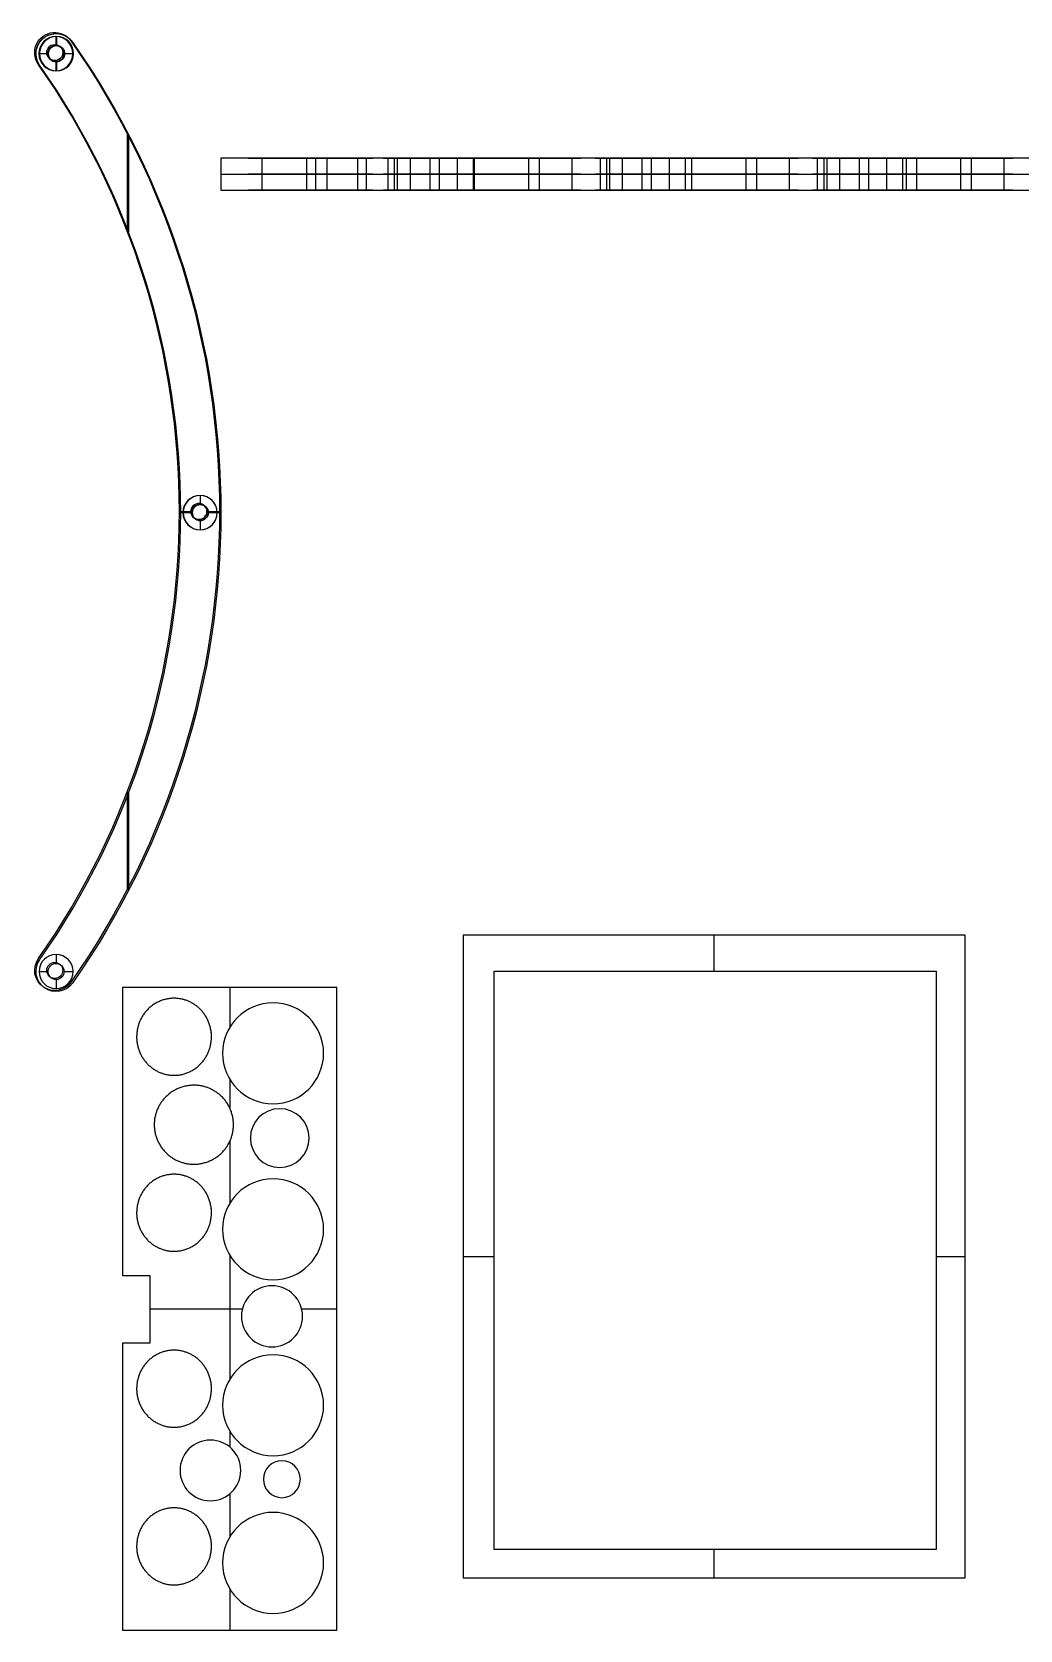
# Model space of a CAD drawing. Header units: millimetres. Extents: x -1400 to 322, y -767 to 376.
# Drawn here: x -1400 to -1031, y -639 to -42 of the extents above; entities that cross this region are included whole.
import ezdxf

# ---------------------------------------------------------------- set-up
doc = ezdxf.new("R2010")
doc.units = ezdxf.units.MM
doc.layers.add('Default', color=18, linetype='Continuous', true_color=0x000000)

msp = doc.modelspace()

# ---------------------------------------------------------------- linework, layer by layer
at = {"layer": 'Default'}
for p, q in [((-1396.24, -43.58, 71.95), (-1396.24, -43.58, 65.95)), ((-1395.75, -43.98, 45.95), (-1395.75, -43.98, 39.95)), ((-1395.75, -43.98, 19.95), (-1395.75, -43.98, 13.95)), ((-1391.94, -46.72, 71.95), (-1391.94, -46.72, 65.95)), ((-1391.55, -43.75, 66.02), (-1391.55, -43.75, 46.02)), ((-1391.55, -43.75, 66.02), (-1391.55, -47.12, 66.02)), ((-1391.55, -43.75, 46.02), (-1391.55, -47.12, 46.02)), ((-1391.55, -47.12, 66.02), (-1391.55, -47.12, 46.02)), ((-1391.45, -47.12, 45.95), (-1391.45, -47.12, 39.95)), ((-1391.45, -47.12, 19.95), (-1391.45, -47.12, 13.95)), ((-1391.25, -43.75, 39.92), (-1391.25, -43.75, 19.92)), ((-1391.25, -43.75, 39.92), (-1391.25, -47.12, 39.92)), ((-1391.25, -43.75, 19.92), (-1391.25, -47.12, 19.92)), ((-1391.25, -47.12, 39.92), (-1391.25, -47.12, 19.92)), ((-1385.8, -45.42, 71.95), (-1385.8, -45.42, 65.95)), ((-1385.3, -45.82, 45.95), (-1385.3, -45.82, 39.95)), ((-1385.3, -45.82, 19.95), (-1385.3, -45.82, 13.95)), ((-1397.92, -50.12, 66.02), (-1397.92, -50.12, 46.02)), ((-1397.92, -50.12, 66.02), (-1394.55, -50.12, 66.02)), ((-1397.92, -50.12, 46.02), (-1394.55, -50.12, 46.02)), ((-1397.62, -50.12, 39.92), (-1397.62, -50.12, 19.92)), ((-1397.62, -50.12, 39.92), (-1394.25, -50.12, 39.92)), ((-1397.62, -50.12, 19.92), (-1394.25, -50.12, 19.92)), ((-1394.94, -49.72, 71.95), (-1394.94, -49.72, 65.95)), ((-1394.55, -50.12, 66.02), (-1394.55, -50.12, 46.02)), ((-1394.45, -50.12, 45.95), (-1394.45, -50.12, 39.95)), ((-1394.45, -50.12, 19.95), (-1394.45, -50.12, 13.95)), ((-1394.25, -50.12, 39.92), (-1394.25, -50.12, 19.92)), ((-1391.94, -52.72, 71.95), (-1391.94, -52.72, 65.95)), ((-1391.55, -53.12, 66.02), (-1391.55, -53.12, 46.02)), ((-1391.55, -53.12, 66.02), (-1391.55, -56.49, 66.02)), ((-1391.55, -53.12, 46.02), (-1391.55, -56.49, 46.02)), ((-1391.45, -53.12, 45.95), (-1391.45, -53.12, 39.95)), ((-1391.45, -53.12, 19.95), (-1391.45, -53.12, 13.95)), ((-1391.25, -53.12, 39.92), (-1391.25, -53.12, 19.92)), ((-1391.25, -53.12, 39.92), (-1391.25, -56.49, 39.92)), ((-1391.25, -53.12, 19.92), (-1391.25, -56.49, 19.92)), ((-1388.94, -49.72, 71.95), (-1388.94, -49.72, 65.95)), ((-1388.55, -50.12, 66.02), (-1388.55, -50.12, 46.02)), ((-1388.55, -50.12, 66.02), (-1385.18, -50.12, 66.02)), ((-1388.55, -50.12, 46.02), (-1385.18, -50.12, 46.02)), ((-1388.45, -50.12, 45.95), (-1388.45, -50.12, 39.95)), ((-1388.45, -50.12, 19.95), (-1388.45, -50.12, 13.95)), ((-1388.25, -50.12, 39.92), (-1388.25, -50.12, 19.92)), ((-1388.25, -50.12, 39.92), (-1384.88, -50.12, 39.92)), ((-1388.25, -50.12, 19.92), (-1384.88, -50.12, 19.92)), ((-1385.18, -50.12, 66.02), (-1385.18, -50.12, 46.02)), ((-1384.88, -50.12, 39.92), (-1384.88, -50.12, 19.92)), ((-1398.09, -54.02, 71.95), (-1398.09, -54.02, 65.95)), ((-1397.59, -54.43, 45.95), (-1397.59, -54.43, 39.95)), ((-1397.59, -54.43, 19.95), (-1397.59, -54.43, 13.95)), ((-1391.55, -56.49, 66.02), (-1391.55, -56.49, 46.02)), ((-1391.25, -56.49, 39.92), (-1391.25, -56.49, 19.92)), ((-1364.92, -79.86, 71.95), (-1364.92, -116.28, 71.95)), ((-1364.92, -79.86, 65.95), (-1364.92, -116.28, 65.95)), ((-1364.42, -80.26, 45.95), (-1364.42, -116.68, 45.95)), ((-1364.42, -80.26, 39.95), (-1364.42, -116.68, 39.95)), ((-1364.42, -80.26, 19.95), (-1364.42, -116.68, 19.95)), ((-1364.42, -80.26, 13.95), (-1364.42, -116.68, 13.95)), ((-809.89, -89.13, 14), (-1329.89, -89.13, 14)), ((-1329.89, -89.13, 14), (-1329.89, -89.13, 106)), ((-1329.89, -89.13, 14), (-1329.89, -101.13, 14)), ((-1329.89, -89.13, 106), (-1329.89, -101.13, 106)), ((-1009.89, -89.13, 106), (-1329.89, -89.13, 106)), ((-1315.89, -89.13, 60), (-1329.89, -89.13, 60)), ((-1329.89, -89.13, 60), (-1329.89, -101.13, 60)), ((-1314.56, -89.13, 81.54), (-1314.56, -101.13, 81.54)), ((-1314.56, -89.13, 58.58), (-1314.56, -101.13, 58.58)), ((-1297.89, -89.13, 31.47), (-1297.89, -101.13, 31.47)), ((-1294.54, -89.13, 52.03), (-1294.54, -101.13, 52.03)), ((-1290.25, -89.13, 58.58), (-1290.25, -101.13, 58.58)), ((-1290.25, -89.13, 81.54), (-1290.25, -101.13, 81.54)), ((-1236.63, -89.13, 60), (-1288.91, -89.13, 60)), ((-1278.9, -89.13, 27.84), (-1278.9, -101.13, 27.84)), ((-1275.55, -89.13, 48.41), (-1275.55, -101.13, 48.41)), ((-1267.5, -89.13, 71.65), (-1267.5, -101.13, 71.65)), ((-1265.12, -89.13, 33.49), (-1265.12, -101.13, 33.49)), ((-1264.01, -89.13, 84.69), (-1264.01, -101.13, 84.69)), ((-1259.17, -89.13, 55.67), (-1259.17, -101.13, 55.67)), ((-1251.85, -89.13, 67.45), (-1251.85, -101.13, 67.45)), ((-1248.35, -89.13, 80.5), (-1248.35, -101.13, 80.5)), ((-1241.63, -89.13, 27.2), (-1241.63, -101.13, 27.2)), ((-1235.69, -89.13, 49.37), (-1235.69, -101.13, 49.37)), ((-1235.29, -89.13, 81.54), (-1235.29, -101.13, 81.54)), ((-1235.29, -89.13, 58.58), (-1235.29, -101.13, 58.58)), ((-1215, -89.13, 45.3), (-1215, -101.13, 45.3)), ((-1215, -89.13, 31.79), (-1215, -101.13, 31.79)), ((-1210.98, -89.13, 58.58), (-1210.98, -101.13, 58.58)), ((-1210.98, -89.13, 81.54), (-1210.98, -101.13, 81.54)), ((-1157.37, -89.13, 60), (-1209.65, -89.13, 60)), ((-1198.8, -89.13, 31.79), (-1198.8, -101.13, 31.79)), ((-1198.8, -89.13, 45.3), (-1198.8, -101.13, 45.3)), ((-1188.24, -89.13, 71.65), (-1188.24, -101.13, 71.65)), ((-1185.85, -89.13, 33.49), (-1185.85, -101.13, 33.49)), ((-1184.74, -89.13, 84.69), (-1184.74, -101.13, 84.69)), ((-1179.91, -89.13, 55.67), (-1179.91, -101.13, 55.67)), ((-1172.58, -89.13, 67.45), (-1172.58, -101.13, 67.45)), ((-1169.09, -89.13, 80.5), (-1169.09, -101.13, 80.5)), ((-1162.37, -89.13, 27.2), (-1162.37, -101.13, 27.2)), ((-1156.43, -89.13, 49.37), (-1156.43, -101.13, 49.37)), ((-1154.12, -89.13, 78.68), (-1154.12, -101.13, 78.68)), ((-1154.12, -89.13, 55.72), (-1154.12, -101.13, 55.72)), ((-1133.83, -89.13, 42.44), (-1133.83, -101.13, 42.44)), ((-1133.83, -89.13, 28.93), (-1133.83, -101.13, 28.93)), ((-1129.81, -89.13, 55.72), (-1129.81, -101.13, 55.72)), ((-1129.81, -89.13, 78.68), (-1129.81, -101.13, 78.68)), ((-1076.61, -89.13, 60), (-1126.55, -89.13, 60)), ((-1117.62, -89.13, 28.93), (-1117.62, -101.13, 28.93)), ((-1117.62, -89.13, 42.44), (-1117.62, -101.13, 42.44)), ((-1107.06, -89.13, 68.78), (-1107.06, -101.13, 68.78)), ((-1104.67, -89.13, 30.62), (-1104.67, -101.13, 30.62)), ((-1103.57, -89.13, 81.83), (-1103.57, -101.13, 81.83)), ((-1098.73, -89.13, 52.8), (-1098.73, -101.13, 52.8)), ((-1091.41, -89.13, 64.59), (-1091.41, -101.13, 64.59)), ((-1087.91, -89.13, 77.64), (-1087.91, -101.13, 77.64)), ((-1081.19, -89.13, 24.33), (-1081.19, -101.13, 24.33)), ((-1075.25, -89.13, 46.51), (-1075.25, -101.13, 46.51)), ((-1073.9, -89.13, 79.63), (-1073.9, -101.13, 79.63)), ((-1073.9, -89.13, 56.67), (-1073.9, -101.13, 56.67)), ((-1069.89, -89.13, 14), (-1069.89, -89.13, 53.86)), ((-1069.89, -89.13, 82.45), (-1069.89, -89.13, 106)), ((-1069.89, -101.13, 14), (-1069.89, -89.13, 14)), ((-1069.89, -101.13, 106), (-1069.89, -89.13, 106)), ((-1053.61, -89.13, 43.39), (-1053.61, -101.13, 43.39)), ((-1053.61, -89.13, 29.88), (-1053.61, -101.13, 29.88)), ((-1049.58, -89.13, 56.67), (-1049.58, -101.13, 56.67)), ((-1049.58, -89.13, 79.63), (-1049.58, -101.13, 79.63)), ((-990.51, -89.13, 60), (-1046.87, -89.13, 60)), ((-1037.4, -89.13, 29.88), (-1037.4, -101.13, 29.88)), ((-1037.4, -89.13, 43.39), (-1037.4, -101.13, 43.39)), ((-1329.89, -95.13, 14), (-1329.89, -95.13, 106)), ((-1329.89, -95.13, 14), (-809.89, -95.13, 14)), ((-1329.89, -95.13, 106), (-1009.89, -95.13, 106)), ((-1329.89, -101.13, 14), (-809.89, -101.13, 14)), ((-1329.89, -101.13, 106), (-1009.89, -101.13, 106)), ((-1329.89, -101.13, 14), (-1329.89, -101.13, 106)), ((-1329.89, -101.13, 60), (-1315.89, -101.13, 60)), ((-1288.91, -101.13, 60), (-1236.63, -101.13, 60)), ((-1209.65, -101.13, 60), (-1157.37, -101.13, 60)), ((-1126.55, -101.13, 60), (-1076.61, -101.13, 60)), ((-1069.89, -101.13, 14), (-1069.89, -101.13, 53.86)), ((-1069.89, -101.13, 82.45), (-1069.89, -101.13, 106)), ((-1046.87, -101.13, 60), (-990.51, -101.13, 60)), ((-1338.07, -218.14, 71.95), (-1338.07, -218.14, 65.95)), ((-1337.67, -215.19, 65.85), (-1337.67, -215.19, 45.85)), ((-1337.67, -215.19, 65.85), (-1337.67, -218.56, 65.85)), ((-1337.67, -215.19, 45.85), (-1337.67, -218.56, 45.85)), ((-1337.67, -218.56, 65.85), (-1337.67, -218.56, 45.85)), ((-1337.59, -215.19, 39.83), (-1337.59, -215.19, 19.83)), ((-1337.59, -215.19, 39.83), (-1337.59, -218.56, 39.83)), ((-1337.59, -215.19, 19.83), (-1337.59, -218.56, 19.83)), ((-1337.59, -218.56, 39.83), (-1337.59, -218.56, 19.83)), ((-1337.57, -218.54, 45.95), (-1337.57, -218.54, 39.95)), ((-1337.57, -218.54, 19.95), (-1337.57, -218.54, 13.95)), ((-1345.39, -221.14, 71.95), (-1345.39, -221.14, 65.95)), ((-1345.39, -221.14, 71.95), (-1341.07, -221.14, 71.95)), ((-1345.39, -221.14, 65.95), (-1341.07, -221.14, 65.95)), ((-1344.9, -221.54, 45.95), (-1344.9, -221.54, 39.95)), ((-1344.9, -221.54, 45.95), (-1340.57, -221.54, 45.95)), ((-1344.9, -221.54, 39.95), (-1340.57, -221.54, 39.95)), ((-1344.9, -221.54, 19.95), (-1344.9, -221.54, 13.95)), ((-1344.9, -221.54, 19.95), (-1340.57, -221.54, 19.95)), ((-1344.9, -221.54, 13.95), (-1340.57, -221.54, 13.95)), ((-1344.04, -221.56, 65.85), (-1344.04, -221.56, 45.85)), ((-1344.04, -221.56, 65.85), (-1340.67, -221.56, 65.85)), ((-1344.04, -221.56, 45.85), (-1340.67, -221.56, 45.85)), ((-1343.96, -221.56, 39.83), (-1343.96, -221.56, 19.83)), ((-1343.96, -221.56, 39.83), (-1340.59, -221.56, 39.83)), ((-1343.96, -221.56, 19.83), (-1340.59, -221.56, 19.83)), ((-1341.07, -221.14, 71.95), (-1341.07, -221.14, 65.95)), ((-1340.67, -221.56, 65.85), (-1340.67, -221.56, 45.85)), ((-1340.59, -221.56, 39.83), (-1340.59, -221.56, 19.83)), ((-1340.57, -221.54, 45.95), (-1340.57, -221.54, 39.95)), ((-1340.57, -221.54, 19.95), (-1340.57, -221.54, 13.95)), ((-1338.07, -224.14, 71.95), (-1338.07, -224.14, 65.95)), ((-1337.67, -224.56, 65.85), (-1337.67, -224.56, 45.85)), ((-1337.67, -224.56, 65.85), (-1337.67, -227.93, 65.85)), ((-1337.67, -224.56, 45.85), (-1337.67, -227.93, 45.85)), ((-1337.59, -224.56, 39.83), (-1337.59, -224.56, 19.83)), ((-1337.59, -224.56, 39.83), (-1337.59, -227.93, 39.83)), ((-1337.59, -224.56, 19.83), (-1337.59, -227.93, 19.83)), ((-1337.57, -224.54, 45.95), (-1337.57, -224.54, 39.95)), ((-1337.57, -224.54, 19.95), (-1337.57, -224.54, 13.95)), ((-1335.07, -221.14, 71.95), (-1335.07, -221.14, 65.95)), ((-1335.07, -221.14, 71.95), (-1330.39, -221.14, 71.95)), ((-1335.07, -221.14, 65.95), (-1330.39, -221.14, 65.95)), ((-1334.67, -221.56, 65.85), (-1334.67, -221.56, 45.85)), ((-1334.67, -221.56, 65.85), (-1331.3, -221.56, 65.85)), ((-1334.67, -221.56, 45.85), (-1331.3, -221.56, 45.85)), ((-1334.59, -221.56, 39.83), (-1334.59, -221.56, 19.83)), ((-1334.59, -221.56, 39.83), (-1331.22, -221.56, 39.83)), ((-1334.59, -221.56, 19.83), (-1331.22, -221.56, 19.83)), ((-1334.57, -221.54, 45.95), (-1334.57, -221.54, 39.95)), ((-1334.57, -221.54, 45.95), (-1329.9, -221.54, 45.95)), ((-1334.57, -221.54, 39.95), (-1329.9, -221.54, 39.95)), ((-1334.57, -221.54, 19.95), (-1334.57, -221.54, 13.95)), ((-1334.57, -221.54, 19.95), (-1329.9, -221.54, 19.95)), ((-1334.57, -221.54, 13.95), (-1329.9, -221.54, 13.95)), ((-1331.3, -221.56, 65.85), (-1331.3, -221.56, 45.85)), ((-1331.22, -221.56, 39.83), (-1331.22, -221.56, 19.83)), ((-1330.39, -221.14, 71.95), (-1330.39, -221.14, 65.95)), ((-1329.9, -221.54, 45.95), (-1329.9, -221.54, 39.95)), ((-1329.9, -221.54, 19.95), (-1329.9, -221.54, 13.95)), ((-1337.67, -227.93, 65.85), (-1337.67, -227.93, 45.85)), ((-1337.59, -227.93, 39.83), (-1337.59, -227.93, 19.83)), ((-1364.92, -326.01, 71.95), (-1364.92, -362.43, 71.95)), ((-1364.92, -326.01, 65.95), (-1364.92, -362.43, 65.95)), ((-1364.42, -326.41, 45.95), (-1364.42, -362.83, 45.95)), ((-1364.42, -326.41, 39.95), (-1364.42, -362.83, 39.95)), ((-1364.42, -326.41, 19.95), (-1364.42, -362.83, 19.95)), ((-1364.42, -326.41, 13.95), (-1364.42, -362.83, 13.95)), ((-1051.8, -379.44, 157.23), (-1239.38, -379.44, 157.23)), ((-1239.38, -379.44, 157.23), (-1239.38, -379.44, 169.23)), ((-1051.8, -379.44, 169.23), (-1239.38, -379.44, 169.23)), ((-1239.38, -379.44, 157.23), (-1239.38, -619.44, 157.23)), ((-1239.38, -379.44, 169.23), (-1239.38, -619.44, 169.23)), ((-1051.8, -379.44, 163.23), (-1239.38, -379.44, 163.23)), ((-1239.38, -379.44, 163.23), (-1239.38, -619.44, 163.23)), ((-1145.59, -379.44, 157.23), (-1145.59, -379.44, 169.23)), ((-1145.59, -392.81, 157.23), (-1145.59, -379.44, 157.23)), ((-1145.59, -392.81, 169.23), (-1145.59, -379.44, 169.23)), ((-1051.8, -619.44, 157.23), (-1051.8, -379.44, 157.23)), ((-1051.8, -379.44, 157.23), (-1051.8, -379.44, 169.23)), ((-1051.8, -619.44, 169.23), (-1051.8, -379.44, 169.23)), ((-1051.8, -619.44, 163.23), (-1051.8, -379.44, 163.23)), ((-1391.45, -386.6, 65.95), (-1391.45, -386.6, 45.95)), ((-1391.45, -386.6, 65.95), (-1391.45, -389.97, 65.95)), ((-1391.45, -386.6, 45.95), (-1391.45, -389.97, 45.95)), ((-1391.45, -386.6, 39.95), (-1391.45, -386.6, 19.95)), ((-1391.45, -386.6, 39.95), (-1391.45, -389.97, 39.95)), ((-1391.45, -386.6, 19.95), (-1391.45, -389.97, 19.95)), ((-1398.09, -388.26, 71.95), (-1398.09, -388.26, 65.95)), ((-1397.81, -392.97, 65.95), (-1397.81, -392.97, 45.95)), ((-1397.81, -392.97, 65.95), (-1394.45, -392.97, 65.95)), ((-1397.81, -392.97, 45.95), (-1394.45, -392.97, 45.95)), ((-1397.81, -392.97, 39.95), (-1397.81, -392.97, 19.95)), ((-1397.81, -392.97, 39.95), (-1394.45, -392.97, 39.95)), ((-1397.81, -392.97, 19.95), (-1394.45, -392.97, 19.95)), ((-1397.59, -388.66, 45.95), (-1397.59, -388.66, 39.95)), ((-1397.59, -388.66, 19.95), (-1397.59, -388.66, 13.95)), ((-1394.94, -392.56, 71.95), (-1394.94, -392.56, 65.95)), ((-1394.45, -392.97, 65.95), (-1394.45, -392.97, 45.95)), ((-1394.45, -392.97, 39.95), (-1394.45, -392.97, 19.95)), ((-1394.45, -392.97, 45.95), (-1394.45, -392.97, 39.95)), ((-1394.45, -392.97, 19.95), (-1394.45, -392.97, 13.95)), ((-1391.94, -389.56, 71.95), (-1391.94, -389.56, 65.95)), ((-1391.45, -389.97, 65.95), (-1391.45, -389.97, 45.95)), ((-1391.45, -389.97, 39.95), (-1391.45, -389.97, 19.95)), ((-1391.45, -389.97, 45.95), (-1391.45, -389.97, 39.95)), ((-1391.45, -389.97, 19.95), (-1391.45, -389.97, 13.95)), ((-1388.94, -392.56, 71.95), (-1388.94, -392.56, 65.95)), ((-1388.45, -392.97, 65.95), (-1388.45, -392.97, 45.95)), ((-1388.45, -392.97, 65.95), (-1385.08, -392.97, 65.95)), ((-1388.45, -392.97, 45.95), (-1385.08, -392.97, 45.95)), ((-1388.45, -392.97, 39.95), (-1388.45, -392.97, 19.95)), ((-1388.45, -392.97, 39.95), (-1385.08, -392.97, 39.95)), ((-1388.45, -392.97, 19.95), (-1385.08, -392.97, 19.95)), ((-1388.45, -392.97, 45.95), (-1388.45, -392.97, 39.95)), ((-1388.45, -392.97, 19.95), (-1388.45, -392.97, 13.95)), ((-1385.08, -392.97, 65.95), (-1385.08, -392.97, 45.95)), ((-1385.08, -392.97, 39.95), (-1385.08, -392.97, 19.95)), ((-1227.73, -392.81, 157.23), (-1062.66, -392.81, 157.23)), ((-1227.73, -608.81, 157.23), (-1227.73, -392.81, 157.23)), ((-1227.73, -392.81, 169.23), (-1062.66, -392.81, 169.23)), ((-1227.73, -608.81, 169.23), (-1227.73, -392.81, 169.23)), ((-1227.73, -392.81, 157.23), (-1227.73, -392.81, 169.23)), ((-1145.19, -392.81, 157.23), (-1145.19, -392.81, 169.23)), ((-1062.66, -392.81, 157.23), (-1062.66, -608.81, 157.23)), ((-1062.66, -392.81, 169.23), (-1062.66, -608.81, 169.23)), ((-1062.66, -392.81, 157.23), (-1062.66, -392.81, 169.23)), ((-1396.24, -398.71, 71.95), (-1396.24, -398.71, 65.95)), ((-1395.75, -399.11, 45.95), (-1395.75, -399.11, 39.95)), ((-1395.75, -399.11, 19.95), (-1395.75, -399.11, 13.95)), ((-1391.94, -395.56, 71.95), (-1391.94, -395.56, 65.95)), ((-1391.45, -395.97, 65.95), (-1391.45, -395.97, 45.95)), ((-1391.45, -395.97, 65.95), (-1391.45, -399.33, 65.95)), ((-1391.45, -395.97, 45.95), (-1391.45, -399.33, 45.95)), ((-1391.45, -395.97, 39.95), (-1391.45, -395.97, 19.95)), ((-1391.45, -395.97, 39.95), (-1391.45, -399.33, 39.95)), ((-1391.45, -395.97, 19.95), (-1391.45, -399.33, 19.95)), ((-1391.45, -395.97, 45.95), (-1391.45, -395.97, 39.95)), ((-1391.45, -395.97, 19.95), (-1391.45, -395.97, 13.95)), ((-1391.45, -399.33, 65.95), (-1391.45, -399.33, 45.95)), ((-1391.45, -399.33, 39.95), (-1391.45, -399.33, 19.95)), ((-1385.8, -396.87, 71.95), (-1385.8, -396.87, 65.95)), ((-1385.3, -397.27, 45.95), (-1385.3, -397.27, 39.95)), ((-1385.3, -397.27, 19.95), (-1385.3, -397.27, 13.95)), ((-1366.59, -398.94, 132.85), (-1366.59, -506.56, 132.85)), ((-1366.59, -398.94, 144.85), (-1366.59, -506.56, 144.85)), ((-1366.59, -398.94, 132.85), (-1366.59, -398.94, 144.85)), ((-1286.59, -398.94, 132.85), (-1366.59, -398.94, 132.85)), ((-1286.59, -398.94, 144.85), (-1366.59, -398.94, 144.85)), ((-1286.59, -398.94, 138.85), (-1366.59, -398.94, 138.85)), ((-1366.59, -398.94, 138.85), (-1366.59, -506.56, 138.85)), ((-1326.59, -398.94, 132.85), (-1326.59, -398.94, 144.85)), ((-1326.59, -398.94, 132.85), (-1326.59, -413.88, 132.85)), ((-1326.59, -398.94, 144.85), (-1326.59, -413.88, 144.85)), ((-1286.59, -638.94, 132.85), (-1286.59, -398.94, 132.85)), ((-1286.59, -398.94, 132.85), (-1286.59, -398.94, 144.85)), ((-1286.59, -638.94, 144.85), (-1286.59, -398.94, 144.85)), ((-1286.59, -638.94, 138.85), (-1286.59, -398.94, 138.85)), ((-1342.59, -403.83, 132.85), (-1342.59, -403.83, 144.85)), ((-1303.92, -405.79, 132.85), (-1303.92, -405.79, 144.85)), ((-1360.51, -412.43, 132.85), (-1360.51, -412.43, 144.85)), ((-1328.1, -417.07, 132.85), (-1328.1, -417.07, 144.85)), ((-1334.24, -422.27, 132.85), (-1334.24, -422.27, 144.85)), ((-1352.15, -430.87, 132.85), (-1352.15, -430.87, 144.85)), ((-1326.59, -433.15, 132.85), (-1326.59, -443.9, 132.85)), ((-1326.59, -433.15, 144.85), (-1326.59, -443.9, 144.85)), ((-1292.65, -429.97, 132.85), (-1292.65, -429.97, 144.85)), ((-1334.91, -436.33, 132.85), (-1334.91, -436.33, 144.85)), ((-1316.82, -441.24, 132.85), (-1316.82, -441.24, 144.85)), ((-1353.88, -445.15, 132.85), (-1353.88, -445.15, 144.85)), ((-1314.18, -446.21, 132.85), (-1314.18, -446.21, 144.85)), ((-1298.94, -448.89, 132.85), (-1298.94, -448.89, 144.85)), ((-1326.59, -456.49, 132.85), (-1326.59, -479.61, 132.85)), ((-1326.59, -456.49, 144.85), (-1326.59, -479.61, 144.85)), ((-1326.07, -455.24, 132.85), (-1326.07, -455.24, 144.85)), ((-1345.03, -464.06, 132.85), (-1345.03, -464.06, 144.85)), ((-1316.87, -461.45, 132.85), (-1316.87, -461.45, 144.85)), ((-1301.63, -464.14, 132.85), (-1301.63, -464.14, 144.85)), ((-1342.59, -469.56, 132.85), (-1342.59, -469.56, 144.85)), ((-1303.92, -471.52, 132.85), (-1303.92, -471.52, 144.85)), ((-1360.51, -478.16, 132.85), (-1360.51, -478.16, 144.85)), ((-1328.1, -482.8, 132.85), (-1328.1, -482.8, 144.85)), ((-1334.24, -488, 132.85), (-1334.24, -488, 144.85)), ((-1352.15, -496.6, 132.85), (-1352.15, -496.6, 144.85)), ((-1326.59, -498.88, 132.85), (-1326.59, -545.34, 132.85)), ((-1326.59, -498.88, 144.85), (-1326.59, -545.34, 144.85)), ((-1292.65, -495.7, 132.85), (-1292.65, -495.7, 144.85)), ((-1239.38, -499.44, 157.23), (-1239.38, -499.44, 169.23)), ((-1239.38, -499.44, 157.23), (-1227.73, -499.44, 157.23)), ((-1239.38, -499.44, 169.23), (-1227.73, -499.44, 169.23)), ((-1227.73, -500.81, 157.23), (-1227.73, -500.81, 169.23)), ((-1062.66, -499.44, 157.23), (-1051.8, -499.44, 157.23)), ((-1062.66, -499.44, 169.23), (-1051.8, -499.44, 169.23)), ((-1062.66, -500.81, 157.23), (-1062.66, -500.81, 169.23)), ((-1051.8, -499.44, 157.23), (-1051.8, -499.44, 169.23)), ((-1366.59, -506.56, 132.85), (-1366.59, -506.56, 144.85)), ((-1366.59, -506.56, 132.85), (-1356.42, -506.56, 132.85)), ((-1366.59, -506.56, 144.85), (-1356.42, -506.56, 144.85)), ((-1363.68, -506.56, 144.85), (-1363.68, -506.56, 132.85)), ((-1356.42, -506.56, 132.85), (-1356.42, -531.73, 132.85)), ((-1356.42, -506.56, 144.85), (-1356.42, -531.73, 144.85)), ((-1356.42, -506.56, 144.85), (-1356.42, -506.56, 132.85)), ((-1316.82, -506.97, 132.85), (-1316.82, -506.97, 144.85)), ((-1318.13, -513.02, 132.85), (-1318.13, -513.02, 144.85)), ((-1356.42, -518.94, 132.85), (-1321.85, -518.94, 132.85)), ((-1356.42, -518.94, 144.85), (-1321.85, -518.94, 144.85)), ((-1356.42, -519.14, 144.85), (-1356.42, -519.14, 132.85)), ((-1302.04, -514.43, 132.85), (-1302.04, -514.43, 144.85)), ((-1299.72, -518.94, 132.85), (-1286.59, -518.94, 132.85)), ((-1299.72, -518.94, 144.85), (-1286.59, -518.94, 144.85)), ((-1286.59, -518.94, 132.85), (-1286.59, -518.94, 144.85)), ((-1319.53, -529.11, 132.85), (-1319.53, -529.11, 144.85)), ((-1303.44, -530.52, 132.85), (-1303.44, -530.52, 144.85)), ((-1366.59, -531.73, 144.85), (-1366.59, -531.73, 132.85)), ((-1356.42, -531.73, 132.85), (-1366.59, -531.73, 132.85)), ((-1356.42, -531.73, 144.85), (-1366.59, -531.73, 144.85)), ((-1366.59, -531.73, 132.85), (-1366.59, -638.94, 132.85)), ((-1366.59, -531.73, 144.85), (-1366.59, -638.94, 144.85)), ((-1366.59, -531.73, 138.85), (-1366.59, -638.94, 138.85)), ((-1363.68, -531.73, 144.85), (-1363.68, -531.73, 132.85)), ((-1356.42, -531.73, 144.85), (-1356.42, -531.73, 132.85)), ((-1342.59, -535.29, 132.85), (-1342.59, -535.29, 144.85)), ((-1303.92, -537.25, 132.85), (-1303.92, -537.25, 144.85)), ((-1360.51, -543.89, 132.85), (-1360.51, -543.89, 144.85)), ((-1328.1, -548.53, 132.85), (-1328.1, -548.53, 144.85)), ((-1334.24, -553.73, 132.85), (-1334.24, -553.73, 144.85)), ((-1352.15, -562.33, 132.85), (-1352.15, -562.33, 144.85)), ((-1326.59, -564.61, 132.85), (-1326.59, -570.58, 132.85)), ((-1326.59, -564.61, 144.85), (-1326.59, -570.58, 144.85)), ((-1292.65, -561.43, 132.85), (-1292.65, -561.43, 144.85)), ((-1341.82, -571.31, 132.85), (-1341.82, -571.31, 144.85)), ((-1325.79, -571.31, 132.85), (-1325.79, -571.31, 144.85)), ((-1316.82, -572.7, 132.85), (-1316.82, -572.7, 144.85)), ((-1308.87, -575.96, 132.85), (-1308.87, -575.96, 144.85)), ((-1313.74, -584.4, 132.85), (-1313.74, -584.4, 144.85)), ((-1300.43, -580.83, 132.85), (-1300.43, -580.83, 144.85)), ((-1341.82, -587.34, 132.85), (-1341.82, -587.34, 144.85)), ((-1326.59, -588.07, 132.85), (-1326.59, -604.22, 132.85)), ((-1326.59, -588.07, 144.85), (-1326.59, -604.22, 144.85)), ((-1325.79, -587.34, 132.85), (-1325.79, -587.34, 144.85)), ((-1305.3, -589.26, 132.85), (-1305.3, -589.26, 144.85)), ((-1342.59, -594.17, 132.85), (-1342.59, -594.17, 144.85)), ((-1303.92, -596.13, 132.85), (-1303.92, -596.13, 144.85)), ((-1360.51, -602.77, 132.85), (-1360.51, -602.77, 144.85)), ((-1328.1, -607.41, 132.85), (-1328.1, -607.41, 144.85)), ((-1062.66, -608.81, 157.23), (-1227.73, -608.81, 157.23)), ((-1062.66, -608.81, 169.23), (-1227.73, -608.81, 169.23)), ((-1227.73, -608.81, 157.23), (-1227.73, -608.81, 169.23)), ((-1145.59, -619.44, 157.23), (-1145.59, -608.81, 157.23)), ((-1145.59, -619.44, 169.23), (-1145.59, -608.81, 169.23)), ((-1145.19, -608.81, 157.23), (-1145.19, -608.81, 169.23)), ((-1062.66, -608.81, 157.23), (-1062.66, -608.81, 169.23)), ((-1334.24, -612.61, 132.85), (-1334.24, -612.61, 144.85)), ((-1292.65, -620.31, 132.85), (-1292.65, -620.31, 144.85)), ((-1239.38, -619.44, 157.23), (-1051.8, -619.44, 157.23)), ((-1239.38, -619.44, 169.23), (-1051.8, -619.44, 169.23)), ((-1239.38, -619.44, 157.23), (-1239.38, -619.44, 169.23)), ((-1239.38, -619.44, 163.23), (-1051.8, -619.44, 163.23)), ((-1145.59, -619.44, 157.23), (-1145.59, -619.44, 169.23)), ((-1051.8, -619.44, 157.23), (-1051.8, -619.44, 169.23)), ((-1352.15, -621.21, 132.85), (-1352.15, -621.21, 144.85)), ((-1326.59, -623.49, 132.85), (-1326.59, -638.94, 132.85)), ((-1326.59, -623.49, 144.85), (-1326.59, -638.94, 144.85)), ((-1316.82, -631.58, 132.85), (-1316.82, -631.58, 144.85)), ((-1366.59, -638.94, 132.85), (-1366.59, -638.94, 144.85)), ((-1366.59, -638.94, 132.85), (-1286.59, -638.94, 132.85)), ((-1366.59, -638.94, 144.85), (-1286.59, -638.94, 144.85)), ((-1366.59, -638.94, 138.85), (-1286.59, -638.94, 138.85)), ((-1326.59, -638.94, 132.85), (-1326.59, -638.94, 144.85)), ((-1286.59, -638.94, 132.85), (-1286.59, -638.94, 144.85))]:
    msp.add_line(p, q, dxfattribs=at)
msp.add_lwpolyline([(-1385.3, -45.82, -0.315299), (-1385.3, -397.27, -1), (-1397.59, -388.66, 0.315299), (-1397.59, -54.43, -1)], format="xyb", close=True, dxfattribs=at)
at = {"layer": 'Default', "extrusion": (0, 0, -1)}
for centre, radius in [((1391.55, -50.12, -66.02), 6.37), ((1391.55, -50.12, -46.02), 6.37), ((1391.55, -50.12, -56.02), 6.37), ((1391.25, -50.12, -39.92), 6.37), ((1391.25, -50.12, -19.92), 6.37), ((1391.25, -50.12, -29.92), 6.37), ((1391.45, -50.12, -19.95), 3), ((1337.67, -221.56, -65.85), 6.37), ((1337.67, -221.56, -45.85), 6.37), ((1337.67, -221.56, -55.85), 6.37), ((1337.59, -221.56, -39.83), 6.37), ((1337.59, -221.56, -19.83), 6.37), ((1337.59, -221.56, -29.83), 6.37), ((1338.07, -221.14, -71.95), 3), ((1337.57, -221.54, -45.95), 3), ((1337.57, -221.54, -19.95), 3), ((1391.45, -392.97, -65.95), 6.37), ((1391.45, -392.97, -45.95), 6.37), ((1391.45, -392.97, -55.95), 6.37), ((1391.45, -392.97, -39.95), 6.37), ((1391.45, -392.97, -19.95), 6.37), ((1391.45, -392.97, -29.95), 6.37), ((1310.37, -423.52, -132.85), 18.86), ((1310.37, -423.52, -144.85), 18.86), ((1307.91, -455.17, -132.85), 10.95), ((1307.91, -455.17, -144.85), 10.95), ((1310.37, -489.25, -132.85), 18.86), ((1310.37, -489.25, -144.85), 18.86), ((1310.78, -521.77, -132.85), 11.42), ((1310.78, -521.77, -144.85), 11.42), ((1310.37, -554.98, -132.85), 18.86), ((1310.37, -554.98, -144.85), 18.86), ((1333.81, -579.32, -132.85), 11.34), ((1333.81, -579.32, -144.85), 11.34), ((1307.08, -582.61, -132.85), 6.89), ((1307.08, -582.61, -144.85), 6.89), ((1310.37, -613.86, -132.85), 18.86), ((1310.37, -613.86, -144.85), 18.86)]:
    msp.add_circle(centre, radius, dxfattribs=at)
at = {"layer": 'Default'}
for centre in [(-1391.94, -49.72, 71.95), (-1391.94, -49.72, 65.95), (-1391.94, -49.72, 68.95), (-1391.55, -50.12, 66.02), (-1391.55, -50.12, 46.02), (-1391.55, -50.12, 56.02), (-1391.45, -50.12, 45.95), (-1391.45, -50.12, 39.95), (-1391.45, -50.12, 42.95), (-1391.45, -50.12, 19.95), (-1391.45, -50.12, 13.95), (-1391.45, -50.12, 16.95), (-1391.25, -50.12, 39.92), (-1391.25, -50.12, 19.92), (-1391.25, -50.12, 29.92), (-1338.07, -221.14, 65.95), (-1337.67, -221.56, 65.85), (-1337.67, -221.56, 45.85), (-1337.67, -221.56, 55.85), (-1337.59, -221.56, 39.83), (-1337.59, -221.56, 19.83), (-1337.59, -221.56, 29.83), (-1337.57, -221.54, 39.95), (-1337.57, -221.54, 13.95), (-1337.57, -221.54, 19.95), (-1391.94, -392.56, 71.95), (-1391.94, -392.56, 65.95), (-1391.94, -392.56, 68.95), (-1391.45, -392.97, 65.95), (-1391.45, -392.97, 45.95), (-1391.45, -392.97, 55.95), (-1391.45, -392.97, 39.95), (-1391.45, -392.97, 19.95), (-1391.45, -392.97, 29.95), (-1391.45, -392.97, 45.95), (-1391.45, -392.97, 39.95), (-1391.45, -392.97, 42.95), (-1391.45, -392.97, 19.95), (-1391.45, -392.97, 13.95), (-1391.45, -392.97, 16.95), (-1391.45, -392.97, 19.95)]:
    msp.add_circle(centre, 3, dxfattribs=at)
at = {"layer": 'Default', "extrusion": (0, 0, -1)}
for centre, start, end in [((1391.94, -49.72, -71.95), 325, 145), ((1391.94, -49.72, -65.95), 325, 145), ((1391.94, -49.72, -68.95), 325, 145), ((1391.45, -50.12, -45.95), 325, 145), ((1391.45, -50.12, -39.95), 325, 145), ((1391.45, -50.12, -42.95), 325, 145), ((1391.45, -50.12, -19.95), 325, 145), ((1391.45, -50.12, -13.95), 325, 145), ((1391.45, -50.12, -16.95), 325, 145), ((1391.94, -392.56, -71.95), 215, 35), ((1391.94, -392.56, -65.95), 215, 35), ((1391.94, -392.56, -68.95), 215, 35), ((1391.45, -392.97, -45.95), 215, 35), ((1391.45, -392.97, -39.95), 215, 35), ((1391.45, -392.97, -42.95), 215, 35), ((1391.45, -392.97, -19.95), 215, 35), ((1391.45, -392.97, -13.95), 215, 35), ((1391.45, -392.97, -16.95), 215, 35)]:
    msp.add_arc(centre, 7.5, start, end, dxfattribs=at)
at = {"layer": 'Default', "extrusion": (-2.5649e-16, 1.65941e-31, -1)}
for centre in [(1636.76, -221.14, -71.95), (1636.76, -221.14, -65.95), (1636.76, -221.14, -68.95), (1636.26, -221.54, -45.95)]:
    msp.add_arc(centre, 306.36, 145, 215, dxfattribs=at)
at = {"layer": 'Default', "extrusion": (-1.28245e-16, 8.29703e-32, -1)}
for centre in [(1636.26, -221.54, -39.95), (1636.26, -221.54, -42.95)]:
    msp.add_arc(centre, 306.36, 145, 215, dxfattribs=at)
at = {"layer": 'Default', "extrusion": (-6.41225e-17, 4.14851e-32, -1)}
for centre in [(1636.26, -221.54, -19.95), (1636.26, -221.54, -13.95), (1636.26, -221.54, -16.95)]:
    msp.add_arc(centre, 306.36, 145, 215, dxfattribs=at)
at = {"layer": 'Default'}
for centre in [(-1636.76, -221.14, 71.95), (-1636.76, -221.14, 65.95), (-1636.76, -221.14, 68.95), (-1636.26, -221.54, 45.95), (-1636.26, -221.54, 39.95), (-1636.26, -221.54, 42.95), (-1636.26, -221.54, 19.95), (-1636.26, -221.54, 13.95), (-1636.26, -221.54, 16.95)]:
    msp.add_arc(centre, 291.36, 325, 35, dxfattribs=at)
at = {"layer": 'Default', "extrusion": (0, 1, 0)}
for points, knots in [([(-1290.25, -89.13, 58.58), (-1278.09, -89.13, 70.06), (-1290.25, -89.13, 81.54), (-1302.4, -89.13, 93.02), (-1314.56, -89.13, 81.54), (-1326.71, -89.13, 70.06), (-1314.56, -89.13, 58.58), (-1302.4, -89.13, 47.1), (-1290.25, -89.13, 58.58)], [0, 0, 0, 35.004634, 35.004634, 70.009269, 70.009269, 105.013903, 105.013903, 140.018537, 140.018537, 140.018537]), ([(-1264.01, -89.13, 84.69), (-1273.58, -89.13, 80.27), (-1267.5, -89.13, 71.65), (-1261.42, -89.13, 63.03), (-1251.85, -89.13, 67.45), (-1242.27, -89.13, 71.88), (-1248.35, -89.13, 80.5), (-1254.43, -89.13, 89.12), (-1264.01, -89.13, 84.69)], [0, 0, 0, 35.004634, 35.004634, 70.009269, 70.009269, 105.013903, 105.013903, 140.018537, 140.018537, 140.018537]), ([(-1259.17, -89.13, 55.67), (-1273.89, -89.13, 47.72), (-1265.12, -89.13, 33.49), (-1256.35, -89.13, 19.25), (-1241.63, -89.13, 27.2), (-1226.92, -89.13, 35.14), (-1235.69, -89.13, 49.37), (-1244.46, -89.13, 63.61), (-1259.17, -89.13, 55.67)], [0, 0, 0, 35.004634, 35.004634, 70.009269, 70.009269, 105.013903, 105.013903, 140.018537, 140.018537, 140.018537]), ([(-1210.98, -89.13, 58.58), (-1198.83, -89.13, 70.06), (-1210.98, -89.13, 81.54), (-1223.14, -89.13, 93.02), (-1235.29, -89.13, 81.54), (-1247.45, -89.13, 70.06), (-1235.29, -89.13, 58.58), (-1223.14, -89.13, 47.1), (-1210.98, -89.13, 58.58)], [0, 0, 0, 35.004634, 35.004634, 70.009269, 70.009269, 105.013903, 105.013903, 140.018537, 140.018537, 140.018537]), ([(-1198.8, -89.13, 31.79), (-1190.69, -89.13, 38.55), (-1198.8, -89.13, 45.3), (-1206.9, -89.13, 52.05), (-1215, -89.13, 45.3), (-1223.11, -89.13, 38.55), (-1215, -89.13, 31.79), (-1206.9, -89.13, 25.04), (-1198.8, -89.13, 31.79)], [0, 0, 0, 35.004634, 35.004634, 70.009269, 70.009269, 105.013903, 105.013903, 140.018537, 140.018537, 140.018537]), ([(-1184.74, -89.13, 84.69), (-1194.32, -89.13, 80.27), (-1188.24, -89.13, 71.65), (-1182.16, -89.13, 63.03), (-1172.58, -89.13, 67.45), (-1163.01, -89.13, 71.88), (-1169.09, -89.13, 80.5), (-1175.17, -89.13, 89.12), (-1184.74, -89.13, 84.69)], [0, 0, 0, 35.004634, 35.004634, 70.009269, 70.009269, 105.013903, 105.013903, 140.018537, 140.018537, 140.018537]), ([(-1129.81, -89.13, 55.72), (-1117.65, -89.13, 67.2), (-1129.81, -89.13, 78.68), (-1141.96, -89.13, 90.16), (-1154.12, -89.13, 78.68), (-1166.27, -89.13, 67.2), (-1154.12, -89.13, 55.72), (-1141.96, -89.13, 44.24), (-1129.81, -89.13, 55.72)], [0, 0, 0, 35.004634, 35.004634, 70.009269, 70.009269, 105.013903, 105.013903, 140.018537, 140.018537, 140.018537]), ([(-1117.62, -89.13, 28.93), (-1109.52, -89.13, 35.68), (-1117.62, -89.13, 42.44), (-1125.73, -89.13, 49.19), (-1133.83, -89.13, 42.44), (-1141.93, -89.13, 35.68), (-1133.83, -89.13, 28.93), (-1125.73, -89.13, 22.18), (-1117.62, -89.13, 28.93)], [0, 0, 0, 35.004634, 35.004634, 70.009269, 70.009269, 105.013903, 105.013903, 140.018537, 140.018537, 140.018537]), ([(-1103.57, -89.13, 81.83), (-1113.14, -89.13, 77.4), (-1107.06, -89.13, 68.78), (-1100.98, -89.13, 60.16), (-1091.41, -89.13, 64.59), (-1081.83, -89.13, 69.02), (-1087.91, -89.13, 77.64), (-1093.99, -89.13, 86.26), (-1103.57, -89.13, 81.83)], [0, 0, 0, 35.004634, 35.004634, 70.009269, 70.009269, 105.013903, 105.013903, 140.018537, 140.018537, 140.018537]), ([(-1098.73, -89.13, 52.8), (-1113.44, -89.13, 44.86), (-1104.67, -89.13, 30.62), (-1095.9, -89.13, 16.39), (-1081.19, -89.13, 24.33), (-1066.48, -89.13, 32.27), (-1075.25, -89.13, 46.51), (-1084.02, -89.13, 60.74), (-1098.73, -89.13, 52.8)], [0, 0, 0, 35.004634, 35.004634, 70.009269, 70.009269, 105.013903, 105.013903, 140.018537, 140.018537, 140.018537]), ([(-1049.58, -89.13, 56.67), (-1037.43, -89.13, 68.15), (-1049.58, -89.13, 79.63), (-1061.74, -89.13, 91.11), (-1073.9, -89.13, 79.63), (-1086.05, -89.13, 68.15), (-1073.9, -89.13, 56.67), (-1061.74, -89.13, 45.19), (-1049.58, -89.13, 56.67)], [0, 0, 0, 35.004634, 35.004634, 70.009269, 70.009269, 105.013903, 105.013903, 140.018537, 140.018537, 140.018537]), ([(-1037.4, -89.13, 29.88), (-1029.3, -89.13, 36.64), (-1037.4, -89.13, 43.39), (-1045.5, -89.13, 50.14), (-1053.61, -89.13, 43.39), (-1061.71, -89.13, 36.64), (-1053.61, -89.13, 29.88), (-1045.5, -89.13, 23.13), (-1037.4, -89.13, 29.88)], [0, 0, 0, 35.004634, 35.004634, 70.009269, 70.009269, 105.013903, 105.013903, 140.018537, 140.018537, 140.018537]), ([(-1290.25, -95.13, 58.58), (-1278.09, -95.13, 70.06), (-1290.25, -95.13, 81.54), (-1302.4, -95.13, 93.02), (-1314.56, -95.13, 81.54), (-1326.71, -95.13, 70.06), (-1314.56, -95.13, 58.58), (-1302.4, -95.13, 47.1), (-1290.25, -95.13, 58.58)], [0, 0, 0, 35.004634, 35.004634, 70.009269, 70.009269, 105.013903, 105.013903, 140.018537, 140.018537, 140.018537]), ([(-1264.01, -95.13, 84.69), (-1273.58, -95.13, 80.27), (-1267.5, -95.13, 71.65), (-1261.42, -95.13, 63.03), (-1251.85, -95.13, 67.45), (-1242.27, -95.13, 71.88), (-1248.35, -95.13, 80.5), (-1254.43, -95.13, 89.12), (-1264.01, -95.13, 84.69)], [0, 0, 0, 35.004634, 35.004634, 70.009269, 70.009269, 105.013903, 105.013903, 140.018537, 140.018537, 140.018537]), ([(-1259.17, -95.13, 55.67), (-1273.89, -95.13, 47.72), (-1265.12, -95.13, 33.49), (-1256.35, -95.13, 19.25), (-1241.63, -95.13, 27.2), (-1226.92, -95.13, 35.14), (-1235.69, -95.13, 49.37), (-1244.46, -95.13, 63.61), (-1259.17, -95.13, 55.67)], [0, 0, 0, 35.004634, 35.004634, 70.009269, 70.009269, 105.013903, 105.013903, 140.018537, 140.018537, 140.018537]), ([(-1210.98, -95.13, 58.58), (-1198.83, -95.13, 70.06), (-1210.98, -95.13, 81.54), (-1223.14, -95.13, 93.02), (-1235.29, -95.13, 81.54), (-1247.45, -95.13, 70.06), (-1235.29, -95.13, 58.58), (-1223.14, -95.13, 47.1), (-1210.98, -95.13, 58.58)], [0, 0, 0, 35.004634, 35.004634, 70.009269, 70.009269, 105.013903, 105.013903, 140.018537, 140.018537, 140.018537]), ([(-1198.8, -95.13, 31.79), (-1190.69, -95.13, 38.55), (-1198.8, -95.13, 45.3), (-1206.9, -95.13, 52.05), (-1215, -95.13, 45.3), (-1223.11, -95.13, 38.55), (-1215, -95.13, 31.79), (-1206.9, -95.13, 25.04), (-1198.8, -95.13, 31.79)], [0, 0, 0, 35.004634, 35.004634, 70.009269, 70.009269, 105.013903, 105.013903, 140.018537, 140.018537, 140.018537]), ([(-1184.74, -95.13, 84.69), (-1194.32, -95.13, 80.27), (-1188.24, -95.13, 71.65), (-1182.16, -95.13, 63.03), (-1172.58, -95.13, 67.45), (-1163.01, -95.13, 71.88), (-1169.09, -95.13, 80.5), (-1175.17, -95.13, 89.12), (-1184.74, -95.13, 84.69)], [0, 0, 0, 35.004634, 35.004634, 70.009269, 70.009269, 105.013903, 105.013903, 140.018537, 140.018537, 140.018537]), ([(-1117.62, -95.13, 28.93), (-1109.52, -95.13, 35.68), (-1117.62, -95.13, 42.44), (-1125.73, -95.13, 49.19), (-1133.83, -95.13, 42.44), (-1141.93, -95.13, 35.68), (-1133.83, -95.13, 28.93), (-1125.73, -95.13, 22.18), (-1117.62, -95.13, 28.93)], [0, 0, 0, 35.004634, 35.004634, 70.009269, 70.009269, 105.013903, 105.013903, 140.018537, 140.018537, 140.018537]), ([(-1103.57, -95.13, 81.83), (-1113.14, -95.13, 77.4), (-1107.06, -95.13, 68.78), (-1100.98, -95.13, 60.16), (-1091.41, -95.13, 64.59), (-1081.83, -95.13, 69.02), (-1087.91, -95.13, 77.64), (-1093.99, -95.13, 86.26), (-1103.57, -95.13, 81.83)], [0, 0, 0, 35.004634, 35.004634, 70.009269, 70.009269, 105.013903, 105.013903, 140.018537, 140.018537, 140.018537]), ([(-1098.73, -95.13, 52.8), (-1113.44, -95.13, 44.86), (-1104.67, -95.13, 30.62), (-1095.9, -95.13, 16.39), (-1081.19, -95.13, 24.33), (-1066.48, -95.13, 32.27), (-1075.25, -95.13, 46.51), (-1084.02, -95.13, 60.74), (-1098.73, -95.13, 52.8)], [0, 0, 0, 35.004634, 35.004634, 70.009269, 70.009269, 105.013903, 105.013903, 140.018537, 140.018537, 140.018537]), ([(-1049.58, -95.13, 56.67), (-1037.43, -95.13, 68.15), (-1049.58, -95.13, 79.63), (-1061.74, -95.13, 91.11), (-1073.9, -95.13, 79.63), (-1086.05, -95.13, 68.15), (-1073.9, -95.13, 56.67), (-1061.74, -95.13, 45.19), (-1049.58, -95.13, 56.67)], [0, 0, 0, 35.004634, 35.004634, 70.009269, 70.009269, 105.013903, 105.013903, 140.018537, 140.018537, 140.018537]), ([(-1037.4, -95.13, 29.88), (-1029.3, -95.13, 36.64), (-1037.4, -95.13, 43.39), (-1045.5, -95.13, 50.14), (-1053.61, -95.13, 43.39), (-1061.71, -95.13, 36.64), (-1053.61, -95.13, 29.88), (-1045.5, -95.13, 23.13), (-1037.4, -95.13, 29.88)], [0, 0, 0, 35.004634, 35.004634, 70.009269, 70.009269, 105.013903, 105.013903, 140.018537, 140.018537, 140.018537]), ([(-1290.25, -101.13, 58.58), (-1302.4, -101.13, 47.1), (-1314.56, -101.13, 58.58), (-1326.71, -101.13, 70.06), (-1314.56, -101.13, 81.54), (-1302.4, -101.13, 93.02), (-1290.25, -101.13, 81.54), (-1278.09, -101.13, 70.06), (-1290.25, -101.13, 58.58)], [-140.018537, -140.018537, -140.018537, -105.013903, -105.013903, -70.009269, -70.009269, -35.004634, -35.004634, 0, 0, 0]), ([(-1264.01, -101.13, 84.69), (-1254.43, -101.13, 89.12), (-1248.35, -101.13, 80.5), (-1242.27, -101.13, 71.88), (-1251.85, -101.13, 67.45), (-1261.42, -101.13, 63.03), (-1267.5, -101.13, 71.65), (-1273.58, -101.13, 80.27), (-1264.01, -101.13, 84.69)], [-140.018537, -140.018537, -140.018537, -105.013903, -105.013903, -70.009269, -70.009269, -35.004634, -35.004634, 0, 0, 0]), ([(-1259.17, -101.13, 55.67), (-1244.46, -101.13, 63.61), (-1235.69, -101.13, 49.37), (-1226.92, -101.13, 35.14), (-1241.63, -101.13, 27.2), (-1256.35, -101.13, 19.25), (-1265.12, -101.13, 33.49), (-1273.89, -101.13, 47.72), (-1259.17, -101.13, 55.67)], [-140.018537, -140.018537, -140.018537, -105.013903, -105.013903, -70.009269, -70.009269, -35.004634, -35.004634, 0, 0, 0]), ([(-1210.98, -101.13, 58.58), (-1223.14, -101.13, 47.1), (-1235.29, -101.13, 58.58), (-1247.45, -101.13, 70.06), (-1235.29, -101.13, 81.54), (-1223.14, -101.13, 93.02), (-1210.98, -101.13, 81.54), (-1198.83, -101.13, 70.06), (-1210.98, -101.13, 58.58)], [-140.018537, -140.018537, -140.018537, -105.013903, -105.013903, -70.009269, -70.009269, -35.004634, -35.004634, 0, 0, 0]), ([(-1198.8, -101.13, 31.79), (-1206.9, -101.13, 25.04), (-1215, -101.13, 31.79), (-1223.11, -101.13, 38.55), (-1215, -101.13, 45.3), (-1206.9, -101.13, 52.05), (-1198.8, -101.13, 45.3), (-1190.69, -101.13, 38.55), (-1198.8, -101.13, 31.79)], [-140.018537, -140.018537, -140.018537, -105.013903, -105.013903, -70.009269, -70.009269, -35.004634, -35.004634, 0, 0, 0]), ([(-1184.74, -101.13, 84.69), (-1175.17, -101.13, 89.12), (-1169.09, -101.13, 80.5), (-1163.01, -101.13, 71.88), (-1172.58, -101.13, 67.45), (-1182.16, -101.13, 63.03), (-1188.24, -101.13, 71.65), (-1194.32, -101.13, 80.27), (-1184.74, -101.13, 84.69)], [-140.018537, -140.018537, -140.018537, -105.013903, -105.013903, -70.009269, -70.009269, -35.004634, -35.004634, 0, 0, 0]), ([(-1129.81, -101.13, 55.72), (-1141.96, -101.13, 44.24), (-1154.12, -101.13, 55.72), (-1166.27, -101.13, 67.2), (-1154.12, -101.13, 78.68), (-1141.96, -101.13, 90.16), (-1129.81, -101.13, 78.68), (-1117.65, -101.13, 67.2), (-1129.81, -101.13, 55.72)], [-140.018537, -140.018537, -140.018537, -105.013903, -105.013903, -70.009269, -70.009269, -35.004634, -35.004634, 0, 0, 0]), ([(-1117.62, -101.13, 28.93), (-1125.73, -101.13, 22.18), (-1133.83, -101.13, 28.93), (-1141.93, -101.13, 35.68), (-1133.83, -101.13, 42.44), (-1125.73, -101.13, 49.19), (-1117.62, -101.13, 42.44), (-1109.52, -101.13, 35.68), (-1117.62, -101.13, 28.93)], [-140.018537, -140.018537, -140.018537, -105.013903, -105.013903, -70.009269, -70.009269, -35.004634, -35.004634, 0, 0, 0]), ([(-1103.57, -101.13, 81.83), (-1093.99, -101.13, 86.26), (-1087.91, -101.13, 77.64), (-1081.83, -101.13, 69.02), (-1091.41, -101.13, 64.59), (-1100.98, -101.13, 60.16), (-1107.06, -101.13, 68.78), (-1113.14, -101.13, 77.4), (-1103.57, -101.13, 81.83)], [-140.018537, -140.018537, -140.018537, -105.013903, -105.013903, -70.009269, -70.009269, -35.004634, -35.004634, 0, 0, 0]), ([(-1098.73, -101.13, 52.8), (-1084.02, -101.13, 60.74), (-1075.25, -101.13, 46.51), (-1066.48, -101.13, 32.27), (-1081.19, -101.13, 24.33), (-1095.9, -101.13, 16.39), (-1104.67, -101.13, 30.62), (-1113.44, -101.13, 44.86), (-1098.73, -101.13, 52.8)], [-140.018537, -140.018537, -140.018537, -105.013903, -105.013903, -70.009269, -70.009269, -35.004634, -35.004634, 0, 0, 0]), ([(-1049.58, -101.13, 56.67), (-1061.74, -101.13, 45.19), (-1073.9, -101.13, 56.67), (-1086.05, -101.13, 68.15), (-1073.9, -101.13, 79.63), (-1061.74, -101.13, 91.11), (-1049.58, -101.13, 79.63), (-1037.43, -101.13, 68.15), (-1049.58, -101.13, 56.67)], [-140.018537, -140.018537, -140.018537, -105.013903, -105.013903, -70.009269, -70.009269, -35.004634, -35.004634, 0, 0, 0]), ([(-1037.4, -101.13, 29.88), (-1045.5, -101.13, 23.13), (-1053.61, -101.13, 29.88), (-1061.71, -101.13, 36.64), (-1053.61, -101.13, 43.39), (-1045.5, -101.13, 50.14), (-1037.4, -101.13, 43.39), (-1029.3, -101.13, 36.64), (-1037.4, -101.13, 29.88)], [-140.018537, -140.018537, -140.018537, -105.013903, -105.013903, -70.009269, -70.009269, -35.004634, -35.004634, 0, 0, 0])]:
    msp.add_rational_spline(points, [1, 0.707106781187, 1, 0.707106781187, 1, 0.707106781187, 1, 0.707106781187, 1], degree=2, knots=knots, dxfattribs=at)
at = {"layer": 'Default', "extrusion": (0, -1, 0)}
for points, knots in [([(-1275.55, -89.13, 48.41), (-1283.37, -89.13, 60.5), (-1294.54, -89.13, 52.03), (-1305.72, -89.13, 43.56), (-1297.89, -89.13, 31.47), (-1290.07, -89.13, 19.37), (-1278.9, -89.13, 27.84), (-1267.73, -89.13, 36.31), (-1275.55, -89.13, 48.41)], [-43.47172, -43.47172, -43.47172, -32.60379, -32.60379, -21.73586, -21.73586, -10.86793, -10.86793, 0, 0, 0]), ([(-1179.91, -89.13, 55.67), (-1194.62, -89.13, 47.72), (-1185.85, -89.13, 33.49), (-1177.08, -89.13, 19.25), (-1162.37, -89.13, 27.2), (-1147.66, -89.13, 35.14), (-1156.43, -89.13, 49.37), (-1165.2, -89.13, 63.61), (-1179.91, -89.13, 55.67)], [0, 0, 0, 35.004634, 35.004634, 70.009269, 70.009269, 105.013903, 105.013903, 140.018537, 140.018537, 140.018537]), ([(-1275.55, -95.13, 48.41), (-1283.37, -95.13, 60.5), (-1294.54, -95.13, 52.03), (-1305.72, -95.13, 43.56), (-1297.89, -95.13, 31.47), (-1290.07, -95.13, 19.37), (-1278.9, -95.13, 27.84), (-1267.73, -95.13, 36.31), (-1275.55, -95.13, 48.41)], [-43.47172, -43.47172, -43.47172, -32.60379, -32.60379, -21.73586, -21.73586, -10.86793, -10.86793, 0, 0, 0]), ([(-1179.91, -95.13, 55.67), (-1194.62, -95.13, 47.72), (-1185.85, -95.13, 33.49), (-1177.08, -95.13, 19.25), (-1162.37, -95.13, 27.2), (-1147.66, -95.13, 35.14), (-1156.43, -95.13, 49.37), (-1165.2, -95.13, 63.61), (-1179.91, -95.13, 55.67)], [0, 0, 0, 35.004634, 35.004634, 70.009269, 70.009269, 105.013903, 105.013903, 140.018537, 140.018537, 140.018537]), ([(-1129.81, -95.13, 55.72), (-1117.65, -95.13, 67.2), (-1129.81, -95.13, 78.68), (-1141.96, -95.13, 90.16), (-1154.12, -95.13, 78.68), (-1166.27, -95.13, 67.2), (-1154.12, -95.13, 55.72), (-1141.96, -95.13, 44.24), (-1129.81, -95.13, 55.72)], [0, 0, 0, 35.004634, 35.004634, 70.009269, 70.009269, 105.013903, 105.013903, 140.018537, 140.018537, 140.018537]), ([(-1275.55, -101.13, 48.41), (-1267.73, -101.13, 36.31), (-1278.9, -101.13, 27.84), (-1290.07, -101.13, 19.37), (-1297.89, -101.13, 31.47), (-1305.72, -101.13, 43.56), (-1294.54, -101.13, 52.03), (-1283.37, -101.13, 60.5), (-1275.55, -101.13, 48.41)], [0, 0, 0, 10.86793, 10.86793, 21.73586, 21.73586, 32.60379, 32.60379, 43.47172, 43.47172, 43.47172]), ([(-1179.91, -101.13, 55.67), (-1165.2, -101.13, 63.61), (-1156.43, -101.13, 49.37), (-1147.66, -101.13, 35.14), (-1162.37, -101.13, 27.2), (-1177.08, -101.13, 19.25), (-1185.85, -101.13, 33.49), (-1194.62, -101.13, 47.72), (-1179.91, -101.13, 55.67)], [-140.018537, -140.018537, -140.018537, -105.013903, -105.013903, -70.009269, -70.009269, -35.004634, -35.004634, 0, 0, 0])]:
    msp.add_rational_spline(points, [1, 0.707106781187, 1, 0.707106781187, 1, 0.707106781187, 1, 0.707106781187, 1], degree=2, knots=knots, dxfattribs=at)
at = {"layer": 'Default'}
for points in [[(-1352.15, -430.87, 132.85), (-1365.29, -425.95, 132.85), (-1360.51, -412.43, 132.85), (-1355.73, -398.91, 132.85), (-1342.59, -403.83, 132.85), (-1329.46, -408.75, 132.85), (-1334.24, -422.27, 132.85), (-1339.02, -435.79, 132.85), (-1352.15, -430.87, 132.85)], [(-1352.15, -430.87, 144.85), (-1365.29, -425.95, 144.85), (-1360.51, -412.43, 144.85), (-1355.73, -398.91, 144.85), (-1342.59, -403.83, 144.85), (-1329.46, -408.75, 144.85), (-1334.24, -422.27, 144.85), (-1339.02, -435.79, 144.85), (-1352.15, -430.87, 144.85)], [(-1345.03, -464.06, 132.85), (-1358.94, -459.01, 132.85), (-1353.88, -445.15, 132.85), (-1348.82, -431.28, 132.85), (-1334.91, -436.33, 132.85), (-1321, -441.38, 132.85), (-1326.07, -455.24, 132.85), (-1331.13, -469.1, 132.85), (-1345.03, -464.06, 132.85)], [(-1345.03, -464.06, 144.85), (-1358.94, -459.01, 144.85), (-1353.88, -445.15, 144.85), (-1348.82, -431.28, 144.85), (-1334.91, -436.33, 144.85), (-1321, -441.38, 144.85), (-1326.07, -455.24, 144.85), (-1331.13, -469.1, 144.85), (-1345.03, -464.06, 144.85)], [(-1352.15, -496.6, 132.85), (-1365.29, -491.68, 132.85), (-1360.51, -478.16, 132.85), (-1355.73, -464.64, 132.85), (-1342.59, -469.56, 132.85), (-1329.46, -474.48, 132.85), (-1334.24, -488, 132.85), (-1339.02, -501.52, 132.85), (-1352.15, -496.6, 132.85)], [(-1352.15, -496.6, 144.85), (-1365.29, -491.68, 144.85), (-1360.51, -478.16, 144.85), (-1355.73, -464.64, 144.85), (-1342.59, -469.56, 144.85), (-1329.46, -474.48, 144.85), (-1334.24, -488, 144.85), (-1339.02, -501.52, 144.85), (-1352.15, -496.6, 144.85)], [(-1352.15, -562.33, 132.85), (-1365.29, -557.41, 132.85), (-1360.51, -543.89, 132.85), (-1355.73, -530.37, 132.85), (-1342.59, -535.29, 132.85), (-1329.46, -540.21, 132.85), (-1334.24, -553.73, 132.85), (-1339.02, -567.25, 132.85), (-1352.15, -562.33, 132.85)], [(-1352.15, -562.33, 144.85), (-1365.29, -557.41, 144.85), (-1360.51, -543.89, 144.85), (-1355.73, -530.37, 144.85), (-1342.59, -535.29, 144.85), (-1329.46, -540.21, 144.85), (-1334.24, -553.73, 144.85), (-1339.02, -567.25, 144.85), (-1352.15, -562.33, 144.85)], [(-1352.15, -621.21, 132.85), (-1365.29, -616.29, 132.85), (-1360.51, -602.77, 132.85), (-1355.73, -589.25, 132.85), (-1342.59, -594.17, 132.85), (-1329.46, -599.09, 132.85), (-1334.24, -612.61, 132.85), (-1339.02, -626.13, 132.85), (-1352.15, -621.21, 132.85)], [(-1352.15, -621.21, 144.85), (-1365.29, -616.29, 144.85), (-1360.51, -602.77, 144.85), (-1355.73, -589.25, 144.85), (-1342.59, -594.17, 144.85), (-1329.46, -599.09, 144.85), (-1334.24, -612.61, 144.85), (-1339.02, -626.13, 144.85), (-1352.15, -621.21, 144.85)]]:
    msp.add_rational_spline(points, [1, 0.707106781187, 1, 0.707106781187, 1, 0.707106781187, 1, 0.707106781187, 1], degree=2, knots=[-118.506346, -118.506346, -118.506346, -88.879759, -88.879759, -59.253173, -59.253173, -29.626586, -29.626586, 0, 0, 0], dxfattribs=at)

doc.saveas('drawing.dxf')
